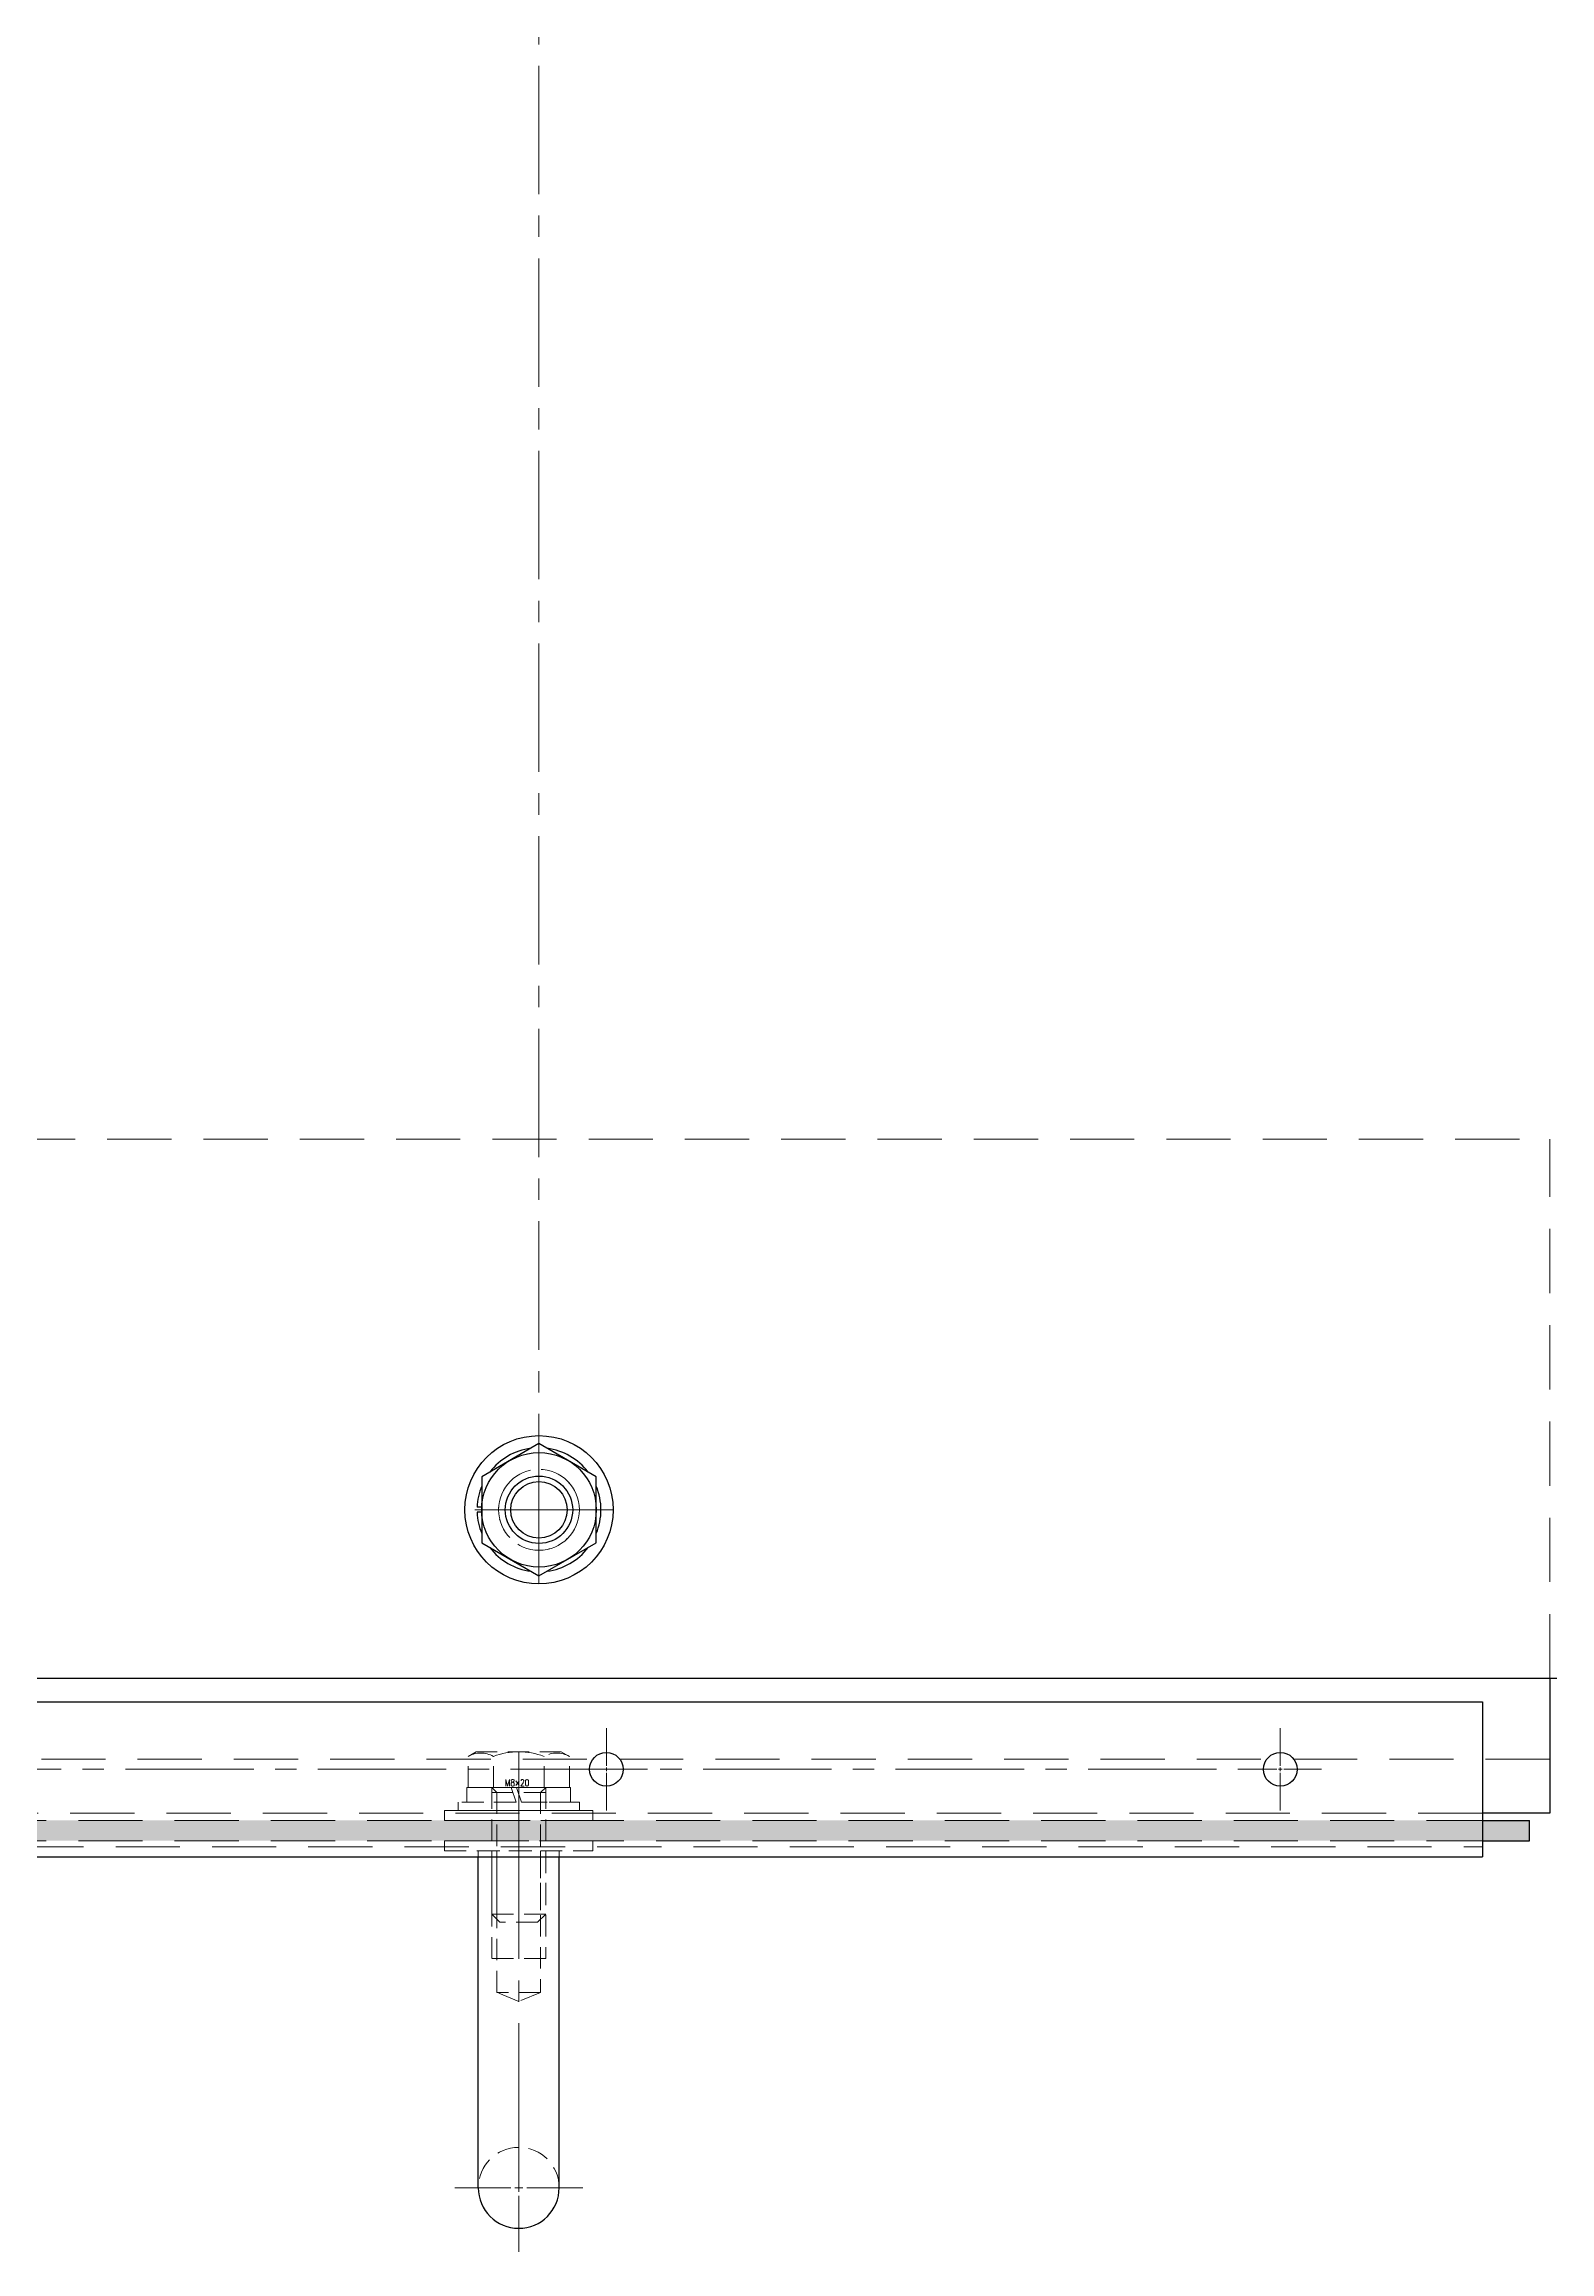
# Model space of a CAD drawing. Header units: millimetres. Extents: x 0 to 51411, y 0 to 16902.
# Drawn here: x 5206 to 5429.5, y 13135.8 to 13463.4 of the extents above; entities that cross this region are included whole.
import ezdxf

# ---------------------------------------------------------------- set-up
doc = ezdxf.new("R2010")
doc.units = ezdxf.units.MM
doc.linetypes.add('CENTER2', pattern=[28.575, 19.05, -3.175, 3.175, -3.175])
doc.linetypes.add('HIDDEN2', pattern=[4.7625, 3.175, -1.5875])
for name, color, linetype, lineweight in [('01_外形線', 7, 'Continuous', 25), ('03_かくれ線', 6, 'HIDDEN2', 13), ('04_中心線', 1, 'CENTER2', 9)]:
    doc.layers.add(name, color=color, linetype=linetype, lineweight=lineweight)
doc.styles.add('寸法用', font='simplex.shx', dxfattribs={"width": 0.8, "bigfont": '@extfont2.shx'})

# ---------------------------------------------------------------- blocks, each defined once
blk = doc.blocks.new('*U1419')
at = {"layer": '04_中心線', "color": 0, "linetype": 'CENTER2', "transparency": 16777216}
for p, q in [((0, 1.2), (0, 9.5)), ((-9.5, 0), (-1.2, 0)), ((1.2, 0), (9.5, 0)), ((0, -9.5), (0, -1.2))]:
    blk.add_line(p, q, dxfattribs=at)
at = {"layer": '04_中心線', "color": 0, "linetype": 'Continuous', "transparency": 16777216}
for p, q in [((-0.6, 0), (0.6, 0)), ((0, -0.6), (0, 0.6))]:
    blk.add_line(p, q, dxfattribs=at)
blk = doc.blocks.new('*U1427')
at = {"layer": '04_中心線', "color": 0, "linetype": 'CENTER2', "transparency": 16777216}
for p, q in [((0, 1.2), (0, 9.5)), ((-9.5, 0), (-1.2, 0)), ((1.2, 0), (9.5, 0)), ((0, -9.5), (0, -1.2))]:
    blk.add_line(p, q, dxfattribs=at)
at = {"layer": '04_中心線', "color": 0, "linetype": 'Continuous', "transparency": 16777216}
for p, q in [((-0.6, 0), (0.6, 0)), ((0, -0.6), (0, 0.6))]:
    blk.add_line(p, q, dxfattribs=at)
blk = doc.blocks.new('*U1523')
at = {"layer": '04_中心線', "color": 0, "linetype": 'CENTER2', "transparency": 16777216}
for p, q in [((0, 0.52), (0, 6.11)), ((-6.11, 0), (-0.52, 0)), ((0.52, 0), (6.11, 0)), ((0, -6.11), (0, -0.52))]:
    blk.add_line(p, q, dxfattribs=at)
at = {"layer": '04_中心線', "color": 0, "linetype": 'Continuous', "transparency": 16777216}
for p, q in [((-0.26, 0), (0.26, 0)), ((0, -0.26), (0, 0.26))]:
    blk.add_line(p, q, dxfattribs=at)
blk = doc.blocks.new('*U1515')
at = {"layer": '04_中心線', "color": 0, "linetype": 'CENTER2', "transparency": 16777216}
for p, q in [((0, 0.52), (0, 6.11)), ((-6.11, 0), (-0.52, 0)), ((0.52, 0), (6.11, 0)), ((0, -6.11), (0, -0.52))]:
    blk.add_line(p, q, dxfattribs=at)
at = {"layer": '04_中心線', "color": 0, "linetype": 'Continuous', "transparency": 16777216}
for p, q in [((-0.26, 0), (0.26, 0)), ((0, -0.26), (0, 0.26))]:
    blk.add_line(p, q, dxfattribs=at)
blk = doc.blocks.new('*U1555')
at = {"layer": '04_中心線', "color": 0, "linetype": 'CENTER2', "transparency": 16777216}
for p, q in [((0, 1.2), (0, 9.5)), ((-9.5, 0), (-1.2, 0)), ((1.2, 0), (9.5, 0)), ((0, -9.5), (0, -1.2))]:
    blk.add_line(p, q, dxfattribs=at)
at = {"layer": '04_中心線', "color": 0, "linetype": 'Continuous', "transparency": 16777216}
for p, q in [((-0.6, 0), (0.6, 0)), ((0, -0.6), (0, 0.6))]:
    blk.add_line(p, q, dxfattribs=at)

msp = doc.modelspace()

# ---------------------------------------------------------------- hatches: boundary and pattern name
at = {"transparency": 33554483}
h = msp.add_hatch(color=256, dxfattribs=at)
h.dxf.hatch_style = 1
h.paths.add_polyline_path([(5426.467, 13199.814), (5426.467, 13196.814), (5419.467, 13196.814), (5419.467, 13199.814)])
at = {"layer": '03_かくれ線', "transparency": 33554495}
h = msp.add_hatch(color=256, dxfattribs=at)
h.dxf.hatch_style = 1
h.paths.add_polyline_path([(5419.467, 13196.814), (5419.467, 13199.814), (3439.467, 13199.814), (3439.467, 13196.814)])

# ---------------------------------------------------------------- linework, layer by layer
at = {"layer": '01_外形線'}
for p, q in [((5429.467, 13220.911), (5429.467, 13200.91)), ((4759.467, 13217.41), (5419.467, 13217.41)), ((5419.467, 13217.41), (5419.467, 13194.41)), ((5429.467, 13200.91), (5419.467, 13200.91)), ((5426.467, 13196.814), (5426.467, 13199.814)), ((4759.467, 13194.41), (5419.467, 13194.41)), ((5270.467, 13145.314), (5270.467, 13194.41)), ((5282.467, 13145.314), (5282.467, 13194.41)), ((5419.467, 13196.814), (5426.467, 13196.814))]:
    msp.add_line(p, q, dxfattribs=at)
msp.add_lwpolyline([(4739.467, 13760.909), (4739.467, 13230.911, 0.4142136), (4749.467, 13220.911), (5437.467, 13220.911, 0.4142136), (5447.467, 13230.911), (5447.467, 13760.909, 0.4142136), (5437.467, 13770.909), (4749.467, 13770.909, 0.4142136)], format="xyb", close=True, dxfattribs=at)
for points in [[(5279.467, 13255.725), (5270.967, 13250.817)], [(5287.967, 13250.817), (5279.467, 13255.725)], [(5270.967, 13250.817), (5270.967, 13241.003)], [(5287.967, 13241.003), (5287.967, 13250.817)], [(5270.967, 13246.285), (5270.275, 13246.285)], [(5270.967, 13245.535), (5270.275, 13245.535)], [(5270.967, 13241.003), (5279.467, 13236.095)], [(5279.467, 13236.095), (5287.967, 13241.003)], [(5419.467, 13199.814), (5426.467, 13199.814)]]:
    msp.add_lwpolyline(points, dxfattribs=at)
for points in [[(5278.265, 13255.031, 0.1988668), (5272.169, 13251.511)], [(5286.765, 13251.511, 0.1988668), (5280.669, 13255.031)], [(5270.967, 13249.43, 0.0881874), (5270.275, 13246.285)], [(5287.967, 13242.39, 0.1988668), (5287.967, 13249.43)], [(5270.275, 13245.535, 0.0881874), (5270.967, 13242.39)], [(5272.169, 13240.309, 0.1988668), (5278.265, 13236.789)], [(5280.669, 13236.789, 0.1988668), (5286.765, 13240.309)]]:
    msp.add_lwpolyline(points, format="xyb", dxfattribs=at)
for centre, radius in [((5279.467, 13245.91), 11), ((5279.467, 13245.91), 8.5), ((5279.467, 13245.91), 5), ((5279.467, 13245.91), 4.188), ((5289.467, 13207.41), 2.5), ((5389.467, 13207.41), 2.5)]:
    msp.add_circle(centre, radius, dxfattribs=at)
msp.add_arc((5276.467, 13145.314), 6, 180, 0, dxfattribs=at)
at = {"layer": '03_かくれ線', "ltscale": 3}
for p, q in [((3429.467, 13300.91), (5429.467, 13300.91)), ((5429.467, 13220.911), (5429.467, 13300.91)), ((5429.467, 13208.91), (3429.467, 13208.91)), ((5419.467, 13200.91), (3439.467, 13200.91)), ((3439.467, 13199.814), (5419.467, 13199.814)), ((3439.467, 13196.814), (5419.467, 13196.814)), ((4759.467, 13195.91), (5419.467, 13195.91))]:
    msp.add_line(p, q, dxfattribs=at)
at = {"layer": '03_かくれ線'}
for p, q in [((5270.467, 13195.314), (5270.467, 13194.41)), ((5270.467, 13195.314), (5282.467, 13195.314)), ((5282.467, 13195.314), (5282.467, 13194.41))]:
    msp.add_line(p, q, dxfattribs=at)
for points in [[(5268.961, 13209.318), (5270.167, 13210.014)], [(5282.767, 13210.014), (5270.167, 13210.014)], [(5283.972, 13209.318), (5282.767, 13210.014)], [(5268.961, 13204.714), (5268.961, 13209.318)], [(5272.714, 13204.714), (5272.714, 13209.318)], [(5280.22, 13204.714), (5280.22, 13209.318)], [(5283.972, 13204.714), (5283.972, 13209.318)], [(5275.339, 13204.714), (5268.767, 13204.714)], [(5268.767, 13204.714), (5268.767, 13202.514)], [(5268.961, 13204.714), (5283.972, 13204.714)], [(5283.972, 13204.714), (5268.961, 13204.714)], [(5272.467, 13204.714), (5272.467, 13185.914)], [(5273.217, 13203.964), (5272.467, 13204.714)], [(5272.467, 13203.964), (5280.467, 13203.964)], [(5273.217, 13203.964), (5273.217, 13185.164)], [(5276.067, 13202.514), (5275.339, 13204.714)], [(5284.167, 13204.714), (5276.139, 13204.714)], [(5276.867, 13202.514), (5276.139, 13204.714)], [(5279.717, 13203.964), (5280.467, 13204.714)], [(5279.717, 13203.964), (5279.717, 13185.164)], [(5280.467, 13204.714), (5280.467, 13185.914)], [(5284.167, 13202.514), (5284.167, 13204.714)], [(5276.067, 13202.514), (5268.767, 13202.514)], [(5284.167, 13202.514), (5276.867, 13202.514)], [(5280.467, 13195.314), (5280.467, 13179.314), (5272.467, 13179.314), (5272.467, 13195.314)], [(5279.717, 13195.314), (5279.717, 13174.314), (5273.217, 13174.314), (5273.217, 13195.314)], [(5280.467, 13185.914), (5272.467, 13185.914)], [(5272.467, 13185.914), (5273.667, 13184.714)], [(5279.267, 13184.714), (5273.667, 13184.714)], [(5280.467, 13185.914), (5279.267, 13184.714)], [(5279.717, 13174.314), (5276.467, 13172.968), (5273.217, 13174.314)]]:
    msp.add_lwpolyline(points, dxfattribs=at)
for points in [[(5280.22, 13209.318, 0.1854692), (5272.714, 13209.318)], [(5272.714, 13209.318, 0.2679491), (5268.961, 13209.318)], [(5283.972, 13209.318, 0.2679491), (5280.22, 13209.318)]]:
    msp.add_lwpolyline(points, format="xyb", dxfattribs=at)
for points in [[(5287.467, 13201.314), (5265.467, 13201.314), (5265.467, 13199.814), (5287.467, 13199.814)], [(5267.467, 13201.314), (5285.467, 13201.314), (5285.467, 13202.514), (5267.467, 13202.514)], [(5287.467, 13196.814), (5265.467, 13196.814), (5265.467, 13195.314), (5287.467, 13195.314)]]:
    msp.add_lwpolyline(points, close=True, dxfattribs=at)
at = {"layer": '03_かくれ線', "ltscale": 3}
msp.add_circle((5279.467, 13245.91), 6, dxfattribs=at)
at = {"layer": '03_かくれ線'}
msp.add_circle((5279.467, 13245.91), 6, dxfattribs=at)
msp.add_arc((5276.467, 13145.314), 6, 0, 180, dxfattribs=at)
at = {"layer": '04_中心線'}
for p, q in [((5279.467, 13745.91), (5279.467, 13245.91)), ((4789.467, 13207.41), (5389.467, 13207.41)), ((5276.467, 13198.314), (5276.467, 13145.314))]:
    msp.add_line(p, q, dxfattribs=at)
for points in [[(5279.467, 13234.91), (5279.467, 13256.91)], [(5290.467, 13245.91), (5268.467, 13245.91)], [(5276.467, 13210.014), (5276.467, 13184.714)]]:
    msp.add_lwpolyline(points, dxfattribs=at)

# ---------------------------------------------------------------- block references
at = {"layer": '04_中心線', "linetype": 'CENTER2', "rotation": 270}
for name, p in [('*U1419', (5279.467, 13245.91)), ('*U1427', (5279.467, 13245.91)), ('*U1555', (5276.467, 13145.314))]:
    msp.add_blockref(name, p, dxfattribs=at)
at = {"layer": '04_中心線', "linetype": 'CENTER2'}
for name, p in [('*U1523', (5289.467, 13207.41)), ('*U1515', (5389.467, 13207.41))]:
    msp.add_blockref(name, p, dxfattribs=at)

# ---------------------------------------------------------------- texts
at = {"layer": '03_かくれ線', "style": '寸法用', "width": 0.8}
msp.add_text('M8×20', height=1, dxfattribs=at).set_placement((5274.404, 13204.914))

doc.saveas('drawing.dxf')
